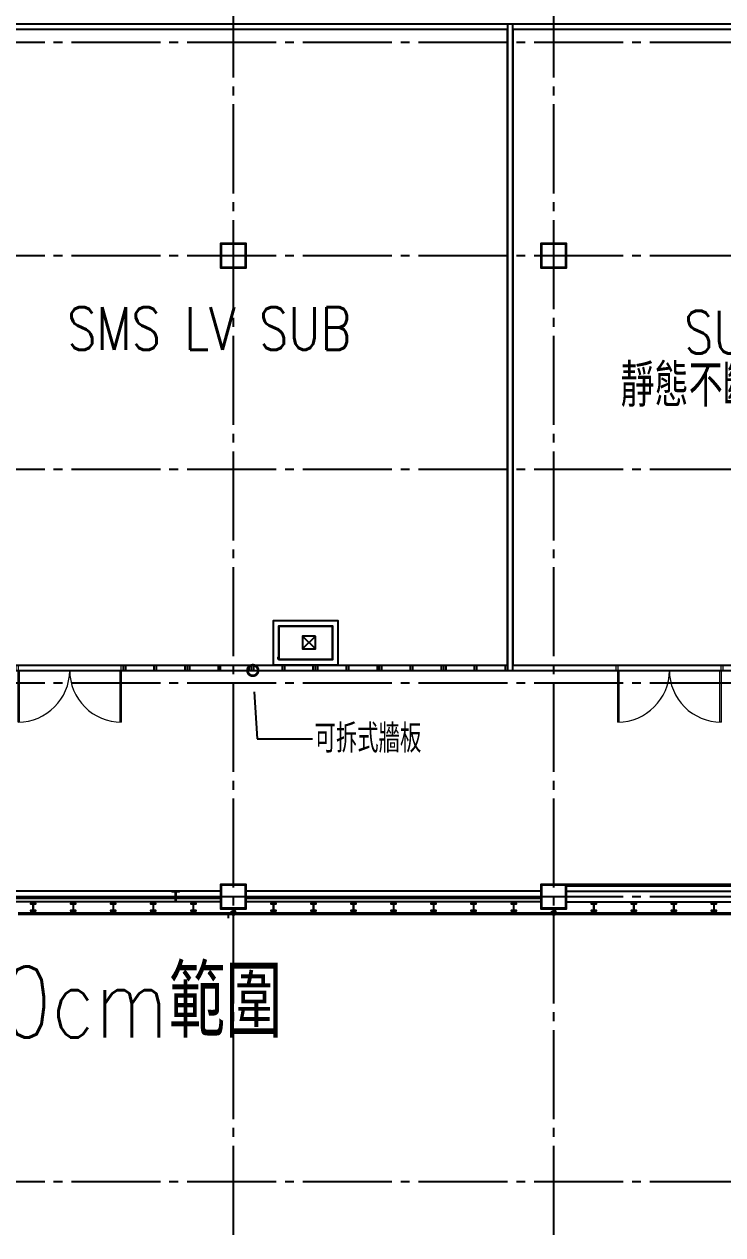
# Model space of a CAD drawing. Header units: millimetres. Extents: x -48783 to 29932, y 8989 to 23940.
# Drawn here: x 11112 to 13075, y 10600 to 14000 of the extents above; entities that cross this region are included whole.
import ezdxf
from ezdxf import colors
from ezdxf.entities.mleader import LeaderData, LeaderLine
from ezdxf.enums import TextEntityAlignment as Align
from ezdxf.math import Vec2, Vec3

# ---------------------------------------------------------------- set-up
doc = ezdxf.new("R2010")
doc.units = ezdxf.units.MM
doc.header["$LTSCALE"] = 100
doc.linetypes.add('X-N-FAB-L20$0$COL-CEN-LIN', pattern=[3.25, 2.5, -0.25, 0.25, -0.25])
for name, color, linetype in [('0-XREF', 7, 'Continuous'), ('X-N-FAB-L20$0$08', 8, 'Continuous'), ('X-N-FAB-L20$0$200K新增範圍', 8, 'Continuous'), ('X-N-FAB-L20$0$BLOCK', 8, 'Continuous'), ('X-N-FAB-L20$0$CCL', 8, 'X-N-FAB-L20$0$COL-CEN-LIN'), ('X-N-FAB-L20$0$COL-S', 8, 'Continuous'), ('X-N-FAB-L20$0$DOOR', 8, 'Continuous'), ('X-N-FAB-L20$0$TXT-CODE', 8, 'Continuous'), ('X-N-FAB-L20$0$WALL-P', 8, 'Continuous')]:
    doc.layers.add(name, color=color, linetype=linetype)
doc.styles.add('X-N-FAB-L20$0$CHINA', font='simplex.shx', dxfattribs={"width": 0.75, "bigfont": 'chineset.shx'})

# ---------------------------------------------------------------- blocks, each defined once
blk = doc.blocks.new('X-N-FAB-L20$0$A$Cc7bb84f0')
at = {"layer": 'X-N-FAB-L20$0$COL-S'}
for points in [[(0, 70), (70, 70), (70, 0), (0, 0)], [(2, 68), (68, 68), (68, 2), (2, 2)]]:
    blk.add_lwpolyline(points, close=True, dxfattribs=at)
blk = doc.blocks.new('X-N-FAB-L20$0$A$C20c95bda')
at = {"layer": 'X-N-FAB-L20$0$CCL'}
for p, q in [((12720, 0), (12720, 9160)), ((13620, 0), (13620, 9160)), ((240, 3350), (28330, 3350)), ((240, 2750), (28330, 2750)), ((240, 2150), (28330, 2150)), ((240, 1550), (28330, 1550)), ((240, 950), (28330, 950)), ((240, 150), (28330, 150))]:
    blk.add_line(p, q, dxfattribs=at)
at = {"layer": 'X-N-FAB-L20$0$200K新增範圍'}
for p in [(12685, 2715), (13585, 2715), (12685, 915), (13585, 915)]:
    blk.add_blockref('X-N-FAB-L20$0$A$Cc7bb84f0', p, dxfattribs=at)
blk = doc.blocks.new('X-N-FAB-L20$0$A$C1d07c4d4')
at = {"layer": 'X-N-FAB-L20$0$08'}
for p, q in [((11552.4, 925), (12382.4, 925)), ((12452.4, 925), (13282.4, 925)), ((13352.4, 940), (14182.4, 940)), ((13352.4, 910), (14182.4, 910)), ((12402.4, 875), (12402.4, 864))]:
    blk.add_line(p, q, dxfattribs=at)
for points in [[(12382.4, 2690), (12382.4, 2760), (12452.4, 2760), (12452.4, 2690)], [(12384.4, 2692), (12384.4, 2758), (12450.4, 2758), (12450.4, 2692)], [(13282.4, 2690), (13282.4, 2760), (13352.4, 2760), (13352.4, 2690)], [(13284.4, 2692), (13284.4, 2758), (13350.4, 2758), (13350.4, 2692)], [(12382.4, 890), (12382.4, 960), (12452.4, 960), (12452.4, 890)], [(12384.4, 892), (12384.4, 958), (12450.4, 958), (12450.4, 892)], [(13282.4, 890), (13282.4, 960), (13352.4, 960), (13352.4, 890)], [(13284.4, 892), (13284.4, 958), (13350.4, 958), (13350.4, 892)]]:
    blk.add_lwpolyline(points, close=True, dxfattribs=at)
at = {"layer": 'X-N-FAB-L20$0$WALL-P'}
for p, q in [((13352.4, 960), (14182.4, 960)), ((13352.4, 955), (14182.4, 955)), ((12382.4, 940), (11552.4, 940)), ((11552.4, 920), (12382.4, 920)), ((13282.4, 940), (12452.4, 940)), ((12452.4, 920), (13282.4, 920)), ((12382.4, 910), (11552.4, 910)), ((13282.4, 910), (12452.4, 910)), ((14195.9, 878.5), (11812.9, 878.5)), ((14195.9, 875), (11812.9, 875))]:
    blk.add_line(p, q, dxfattribs=at)
for points in [[(12264.9, 910.3), (12244.9, 910.3), (12244.9, 911.5), (12254.5, 911.5), (12254.5, 938.5), (12244.9, 938.5), (12244.9, 939.7), (12264.9, 939.7), (12264.9, 938.5), (12255.3, 938.5), (12255.3, 911.5), (12264.9, 911.5)], [(11847.4, 885), (11862.4, 885), (11862.4, 885.9), (11855.2, 885.9), (11855.2, 904.1), (11862.4, 904.1), (11862.4, 905), (11847.4, 905), (11847.4, 904.1), (11854.6, 904.1), (11854.6, 885.9), (11847.4, 885.9)], [(11849.3, 880), (11849.3, 885), (11854.3, 885), (11854.3, 884.4), (11849.9, 884.4), (11849.9, 880)], [(11860.5, 880), (11860.5, 885), (11855.5, 885), (11855.5, 884.4), (11859.9, 884.4), (11859.9, 880)], [(11959.9, 885), (11974.9, 885), (11974.9, 885.9), (11967.7, 885.9), (11967.7, 904.1), (11974.9, 904.1), (11974.9, 905), (11959.9, 905), (11959.9, 904.1), (11967.1, 904.1), (11967.1, 885.9), (11959.9, 885.9)], [(11961.8, 880), (11961.8, 885), (11966.8, 885), (11966.8, 884.4), (11962.4, 884.4), (11962.4, 880)], [(11973, 880), (11973, 885), (11968, 885), (11968, 884.4), (11972.4, 884.4), (11972.4, 880)], [(12072.4, 885), (12087.4, 885), (12087.4, 885.9), (12080.2, 885.9), (12080.2, 904.1), (12087.4, 904.1), (12087.4, 905), (12072.4, 905), (12072.4, 904.1), (12079.6, 904.1), (12079.6, 885.9), (12072.4, 885.9)], [(12074.3, 880), (12074.3, 885), (12079.3, 885), (12079.3, 884.4), (12074.9, 884.4), (12074.9, 880)], [(12085.5, 880), (12085.5, 885), (12080.5, 885), (12080.5, 884.4), (12084.9, 884.4), (12084.9, 880)], [(12184.9, 885), (12199.9, 885), (12199.9, 885.9), (12192.7, 885.9), (12192.7, 904.1), (12199.9, 904.1), (12199.9, 905), (12184.9, 905), (12184.9, 904.1), (12192.1, 904.1), (12192.1, 885.9), (12184.9, 885.9)], [(12186.8, 880), (12186.8, 885), (12191.8, 885), (12191.8, 884.4), (12187.4, 884.4), (12187.4, 880)], [(12198, 880), (12198, 885), (12193, 885), (12193, 884.4), (12197.4, 884.4), (12197.4, 880)], [(12297.4, 885), (12312.4, 885), (12312.4, 885.9), (12305.2, 885.9), (12305.2, 904.1), (12312.4, 904.1), (12312.4, 905), (12297.4, 905), (12297.4, 904.1), (12304.6, 904.1), (12304.6, 885.9), (12297.4, 885.9)], [(12299.3, 880), (12299.3, 885), (12304.3, 885), (12304.3, 884.4), (12299.9, 884.4), (12299.9, 880)], [(12310.5, 880), (12310.5, 885), (12305.5, 885), (12305.5, 884.4), (12309.9, 884.4), (12309.9, 880)], [(12414.9, 883.5), (12419.9, 883.5), (12419.9, 888.5), (12419.3, 888.5), (12419.3, 884.1), (12414.9, 884.1)], [(12419.9, 885), (12419.9, 890), (12424.9, 890), (12424.9, 889.4), (12420.5, 889.4), (12420.5, 885)], [(12522.4, 885), (12537.4, 885), (12537.4, 885.9), (12530.2, 885.9), (12530.2, 904.1), (12537.4, 904.1), (12537.4, 905), (12522.4, 905), (12522.4, 904.1), (12529.6, 904.1), (12529.6, 885.9), (12522.4, 885.9)], [(12524.3, 880), (12524.3, 885), (12529.3, 885), (12529.3, 884.4), (12524.9, 884.4), (12524.9, 880)], [(12535.5, 880), (12535.5, 885), (12530.5, 885), (12530.5, 884.4), (12534.9, 884.4), (12534.9, 880)], [(12634.9, 885), (12649.9, 885), (12649.9, 885.9), (12642.7, 885.9), (12642.7, 904.1), (12649.9, 904.1), (12649.9, 905), (12634.9, 905), (12634.9, 904.1), (12642.1, 904.1), (12642.1, 885.9), (12634.9, 885.9)], [(12636.8, 880), (12636.8, 885), (12641.8, 885), (12641.8, 884.4), (12637.4, 884.4), (12637.4, 880)], [(12648, 880), (12648, 885), (12643, 885), (12643, 884.4), (12647.4, 884.4), (12647.4, 880)], [(12747.4, 885), (12762.4, 885), (12762.4, 885.9), (12755.2, 885.9), (12755.2, 904.1), (12762.4, 904.1), (12762.4, 905), (12747.4, 905), (12747.4, 904.1), (12754.6, 904.1), (12754.6, 885.9), (12747.4, 885.9)], [(12749.3, 880), (12749.3, 885), (12754.3, 885), (12754.3, 884.4), (12749.9, 884.4), (12749.9, 880)], [(12760.5, 880), (12760.5, 885), (12755.5, 885), (12755.5, 884.4), (12759.9, 884.4), (12759.9, 880)], [(12859.9, 885), (12874.9, 885), (12874.9, 885.9), (12867.7, 885.9), (12867.7, 904.1), (12874.9, 904.1), (12874.9, 905), (12859.9, 905), (12859.9, 904.1), (12867.1, 904.1), (12867.1, 885.9), (12859.9, 885.9)], [(12861.8, 880), (12861.8, 885), (12866.8, 885), (12866.8, 884.4), (12862.4, 884.4), (12862.4, 880)], [(12873, 880), (12873, 885), (12868, 885), (12868, 884.4), (12872.4, 884.4), (12872.4, 880)], [(12972.4, 885), (12987.4, 885), (12987.4, 885.9), (12980.2, 885.9), (12980.2, 904.1), (12987.4, 904.1), (12987.4, 905), (12972.4, 905), (12972.4, 904.1), (12979.6, 904.1), (12979.6, 885.9), (12972.4, 885.9)], [(12974.3, 880), (12974.3, 885), (12979.3, 885), (12979.3, 884.4), (12974.9, 884.4), (12974.9, 880)], [(12985.5, 880), (12985.5, 885), (12980.5, 885), (12980.5, 884.4), (12984.9, 884.4), (12984.9, 880)], [(13084.9, 885), (13099.9, 885), (13099.9, 885.9), (13092.7, 885.9), (13092.7, 904.1), (13099.9, 904.1), (13099.9, 905), (13084.9, 905), (13084.9, 904.1), (13092.1, 904.1), (13092.1, 885.9), (13084.9, 885.9)], [(13086.8, 880), (13086.8, 885), (13091.8, 885), (13091.8, 884.4), (13087.4, 884.4), (13087.4, 880)], [(13098, 880), (13098, 885), (13093, 885), (13093, 884.4), (13097.4, 884.4), (13097.4, 880)], [(13197.4, 885), (13212.4, 885), (13212.4, 885.9), (13205.2, 885.9), (13205.2, 904.1), (13212.4, 904.1), (13212.4, 905), (13197.4, 905), (13197.4, 904.1), (13204.6, 904.1), (13204.6, 885.9), (13197.4, 885.9)], [(13199.3, 880), (13199.3, 885), (13204.3, 885), (13204.3, 884.4), (13199.9, 884.4), (13199.9, 880)], [(13210.5, 880), (13210.5, 885), (13205.5, 885), (13205.5, 884.4), (13209.9, 884.4), (13209.9, 880)], [(13314.9, 883.5), (13319.9, 883.5), (13319.9, 888.5), (13319.3, 888.5), (13319.3, 884.1), (13314.9, 884.1)], [(13319.9, 885), (13319.9, 890), (13324.9, 890), (13324.9, 889.4), (13320.5, 889.4), (13320.5, 885)], [(13422.4, 885), (13437.4, 885), (13437.4, 885.9), (13430.2, 885.9), (13430.2, 904.1), (13437.4, 904.1), (13437.4, 905), (13422.4, 905), (13422.4, 904.1), (13429.6, 904.1), (13429.6, 885.9), (13422.4, 885.9)], [(13424.3, 880), (13424.3, 885), (13429.3, 885), (13429.3, 884.4), (13424.9, 884.4), (13424.9, 880)], [(13435.5, 880), (13435.5, 885), (13430.5, 885), (13430.5, 884.4), (13434.9, 884.4), (13434.9, 880)], [(13534.9, 885), (13549.9, 885), (13549.9, 885.9), (13542.7, 885.9), (13542.7, 904.1), (13549.9, 904.1), (13549.9, 905), (13534.9, 905), (13534.9, 904.1), (13542.1, 904.1), (13542.1, 885.9), (13534.9, 885.9)], [(13536.8, 880), (13536.8, 885), (13541.8, 885), (13541.8, 884.4), (13537.4, 884.4), (13537.4, 880)], [(13548, 880), (13548, 885), (13543, 885), (13543, 884.4), (13547.4, 884.4), (13547.4, 880)], [(13647.4, 885), (13662.4, 885), (13662.4, 885.9), (13655.2, 885.9), (13655.2, 904.1), (13662.4, 904.1), (13662.4, 905), (13647.4, 905), (13647.4, 904.1), (13654.6, 904.1), (13654.6, 885.9), (13647.4, 885.9)], [(13649.3, 880), (13649.3, 885), (13654.3, 885), (13654.3, 884.4), (13649.9, 884.4), (13649.9, 880)], [(13660.5, 880), (13660.5, 885), (13655.5, 885), (13655.5, 884.4), (13659.9, 884.4), (13659.9, 880)], [(13759.9, 885), (13774.9, 885), (13774.9, 885.9), (13767.7, 885.9), (13767.7, 904.1), (13774.9, 904.1), (13774.9, 905), (13759.9, 905), (13759.9, 904.1), (13767.1, 904.1), (13767.1, 885.9), (13759.9, 885.9)], [(13761.8, 880), (13761.8, 885), (13766.8, 885), (13766.8, 884.4), (13762.4, 884.4), (13762.4, 880)], [(13773, 880), (13773, 885), (13768, 885), (13768, 884.4), (13772.4, 884.4), (13772.4, 880)], [(11849.9, 883.5), (11859.9, 883.5), (11859.9, 878.5), (11849.9, 878.5)], [(11962.4, 883.5), (11972.4, 883.5), (11972.4, 878.5), (11962.4, 878.5)], [(12074.9, 883.5), (12084.9, 883.5), (12084.9, 878.5), (12074.9, 878.5)], [(12187.4, 883.5), (12197.4, 883.5), (12197.4, 878.5), (12187.4, 878.5)], [(12299.9, 883.5), (12309.9, 883.5), (12309.9, 878.5), (12299.9, 878.5)], [(12412.4, 883.5), (12422.4, 883.5), (12422.4, 878.5), (12412.4, 878.5)], [(12416.4, 875), (12418.4, 875), (12418.4, 878.5), (12416.4, 878.5)], [(12524.9, 883.5), (12534.9, 883.5), (12534.9, 878.5), (12524.9, 878.5)], [(12637.4, 883.5), (12647.4, 883.5), (12647.4, 878.5), (12637.4, 878.5)], [(12749.9, 883.5), (12759.9, 883.5), (12759.9, 878.5), (12749.9, 878.5)], [(12862.4, 883.5), (12872.4, 883.5), (12872.4, 878.5), (12862.4, 878.5)], [(12974.9, 883.5), (12984.9, 883.5), (12984.9, 878.5), (12974.9, 878.5)], [(13087.4, 883.5), (13097.4, 883.5), (13097.4, 878.5), (13087.4, 878.5)], [(13199.9, 883.5), (13209.9, 883.5), (13209.9, 878.5), (13199.9, 878.5)], [(13312.4, 883.5), (13322.4, 883.5), (13322.4, 878.5), (13312.4, 878.5)], [(13316.4, 875), (13318.4, 875), (13318.4, 878.5), (13316.4, 878.5)], [(13424.9, 883.5), (13434.9, 883.5), (13434.9, 878.5), (13424.9, 878.5)], [(13537.4, 883.5), (13547.4, 883.5), (13547.4, 878.5), (13537.4, 878.5)], [(13649.9, 883.5), (13659.9, 883.5), (13659.9, 878.5), (13649.9, 878.5)], [(13762.4, 883.5), (13772.4, 883.5), (13772.4, 878.5), (13762.4, 878.5)]]:
    blk.add_lwpolyline(points, close=True, dxfattribs=at)
for points in [[(12413.7, 874.8), (12416.7, 874.8), (12416.7, 876.4), (12418.2, 876.4), (12418.2, 874.8), (12421.2, 874.8)], [(13313.7, 874.8), (13316.7, 874.8), (13316.7, 876.4), (13318.2, 876.4), (13318.2, 874.8), (13321.2, 874.8)]]:
    blk.add_lwpolyline(points, dxfattribs=at)
blk = doc.blocks.new('X-N-FAB-L20$0$A$C8dd265d6')
at = {"layer": 'X-N-FAB-L20$0$08'}
for p, q in [((104.8, 167), (104.8, 165.6)), ((43.3, 62.5), (79.3, 98.5)), ((43.3, 98.5), (79.3, 62.5))]:
    blk.add_line(p, q, dxfattribs=at)
for points in [[(125, 180), (0, 180), (0, 0), (125, 0)], [(110, 165), (15, 165), (15, 15), (110, 15)], [(109.2, 164.3), (15.7, 164.3), (15.7, 15.7), (109.2, 15.7)], [(43.3, 62.5), (43.3, 98.5), (79.3, 98.5), (79.3, 62.5)]]:
    blk.add_lwpolyline(points, close=True, dxfattribs=at)
for points in [[(101.7, 165), (101.7, 165.6), (109.2, 165.6), (109.2, 165)], [(108, 167), (103, 167), (103, 165.6)], [(108, 167), (108, 165.6)]]:
    blk.add_lwpolyline(points, dxfattribs=at)
blk = doc.blocks.new('X-N-FAB-L20$0$A$C79fe719f')
at = {"layer": 'X-N-FAB-L20$0$WALL-P'}
for points in [[(9240.5, 397.1), (10940.5, 397.1), (10940.5, 2212.1), (9240.5, 2212.1)], [(10925.5, 397.1), (12625.5, 397.1), (12625.5, 2212.1), (10925.5, 2212.1)], [(9255.5, 412.1), (10925.5, 412.1), (10925.5, 2197.1), (9255.5, 2197.1)], [(10940.5, 412.1), (12610.5, 412.1), (12610.5, 2197.1), (10940.5, 2197.1)]]:
    blk.add_lwpolyline(points, close=True, dxfattribs=at)
at = {"color": 1, "ltscale": 1000, "xscale": -1.000000000000004, "rotation": 90}
blk.add_blockref('X-N-FAB-L20$0$A$C8dd265d6', (10448.5, 537.1), dxfattribs=at)
blk = doc.blocks.new('X-N-FAB-L20$0$萬用門(22改)-REVISED[26]_1')
at = {"layer": 'X-N-FAB-L20$0$DOOR', "lineweight": 0}
for p, q in [((1368.5, 6015), (1368.5, 6020)), ((1368.5, 6020), (1383.5, 6020)), ((1383.5, 6020), (1383.5, 6015)), ((1383.5, 6015), (1368.5, 6015)), ((1383.5, 6015), (1528.5, 6015)), ((1383.5, 6012), (1383.5, 6015)), ((1528.5, 6012), (1383.5, 6012)), ((1528.5, 6015), (1528.5, 6012)), ((1368.5, 5720), (1368.5, 5725)), ((1368.5, 5725), (1383.5, 5725)), ((1383.5, 5720), (1368.5, 5720)), ((1383.5, 5728), (1528.5, 5728)), ((1383.5, 5725), (1383.5, 5728)), ((1528.5, 5725), (1383.5, 5725)), ((1383.5, 5725), (1383.5, 5720)), ((1528.5, 5728), (1528.5, 5725))]:
    blk.add_line(p, q, dxfattribs=at)
for centre, start, end in [((1383.5, 6015), 270, 0), ((1383.5, 5725), 0, 90)]:
    blk.add_arc(centre, 145, start, end, dxfattribs=at)
blk = doc.blocks.new('X-N-FAB-L20$0$A$C6543ae4b')
at = {"layer": 'X-N-FAB-L20$0$DOOR'}
for points in [[(0, 15), (0, 0)], [(0, 15), (180, 15)], [(0, 0), (180, 0)], [(6.5, 15), (6.5, 0)], [(86.75, 15), (86.75, 0)], [(93.25, 15), (93.25, 0)], [(173.5, 15), (173.5, 0)], [(180, 15), (180, 0)]]:
    blk.add_lwpolyline(points, dxfattribs=at)
blk = doc.blocks.new('X-N-FAB-L20$0$_DOTSMALL')
at = {"color": 0, "linetype": 'ByBlock', "const_width": 0.5}
blk.add_lwpolyline([(-0.0625, 0, 1), (0.0625, 0, 1)], format="xyb", close=True, dxfattribs=at)
blk = doc.blocks.new('X-N-FAB-L20')
for name, p in [('X-N-FAB-L20$0$A$C1d07c4d4', (-717.4, 10625)), ('X-N-FAB-L20$0$A$C79fe719f', (1544.5, 11787.9))]:
    blk.add_blockref(name, p)
at = {"layer": 'X-N-FAB-L20$0$BLOCK'}
blk.add_blockref('X-N-FAB-L20$0$A$C20c95bda', (-1020, 10600), dxfattribs=at)
at = {"layer": 'X-N-FAB-L20$0$DOOR', "lineweight": 0, "rotation": 269.9999999999999}
for p in [(5370, 13568.5), (7055, 13568.5)]:
    blk.add_blockref('X-N-FAB-L20$0$萬用門(22改)-REVISED[26]_1', p, dxfattribs=at)
at = {"layer": 'X-N-FAB-L20$0$DOOR'}
for p in [(11390, 12185), (11570, 12185), (11750, 12185), (11930, 12185), (12110, 12185), (12290, 12185)]:
    blk.add_blockref('X-N-FAB-L20$0$A$C6543ae4b', p, dxfattribs=at)
at = {"layer": 'X-N-FAB-L20$0$TXT-CODE', "style": 'X-N-FAB-L20$0$CHINA', "width": 0.8}
for s, height, p in [('SMS LV SUB', 120, (11632, 13145)), ('SUP LV SUB', 120, (13363.1, 13135.2)), ('靜態不斷電系統低壓變電站', 120, (13363.1, 12985.2)), ('L10樓板下淨高450cm範圍', 200, (10711.8, 11253.7))]:
    blk.add_text(s, height=height, dxfattribs=at).set_placement(p, align=Align.MIDDLE_CENTER)
at = {"layer": 'X-N-FAB-L20$0$TXT-CODE'}
ml = blk.add_multileader_mtext('Standard', dxfattribs=at)
ml.set_content('可拆式牆板', color=256, style='X-N-FAB-L20$0$CHINA')
ml.set_leader_properties()
ml.set_arrow_properties(name='X-N-FAB-L20$0$_DOTSMALL')
ml.build(insert=Vec2(0, 0))
ml.multileader.update_dxf_attribs({"dogleg_length": 0.36, "arrow_head_size": 60})
ctx = ml.context
ctx.base_point, ctx.char_height, ctx.arrow_head_size, ctx.landing_gap_size, ctx.plane_origin = Vec3(11922.7, 11993), 80, 60, 5.33, Vec3(13682.9, 12219.2)
notes = []
notes.append((ctx, [(0, (1, 1, 0), (11766.5, 11993), (1, 0), 156.2, [(0, [(11754.5, 12185)], 0, [])])]))
ctx.mtext.insert, ctx.mtext.flow_direction = Vec3(11928, 12034.2), 5
for ctx, leaders in notes:
    for number, flags, end, landing, length, lines in leaders:
        leader = LeaderData()
        leader.index, (leader.has_last_leader_line, leader.has_dogleg_vector, leader.attachment_direction) = number, flags
        leader.last_leader_point, leader.dogleg_vector, leader.dogleg_length = Vec3(end), Vec3(landing), length
        for number, points, colour, breaks in lines:
            line = LeaderLine()
            line.index, line.vertices, line.color, line.breaks = number, Vec3.list(points), colors.encode_raw_color(colour), breaks
            leader.lines.append(line)
        ctx.leaders.append(leader)

msp = doc.modelspace()

# ---------------------------------------------------------------- block references
at = {"layer": '0-XREF'}
msp.add_blockref('X-N-FAB-L20', (0, 0), dxfattribs=at)

doc.saveas('drawing.dxf')
